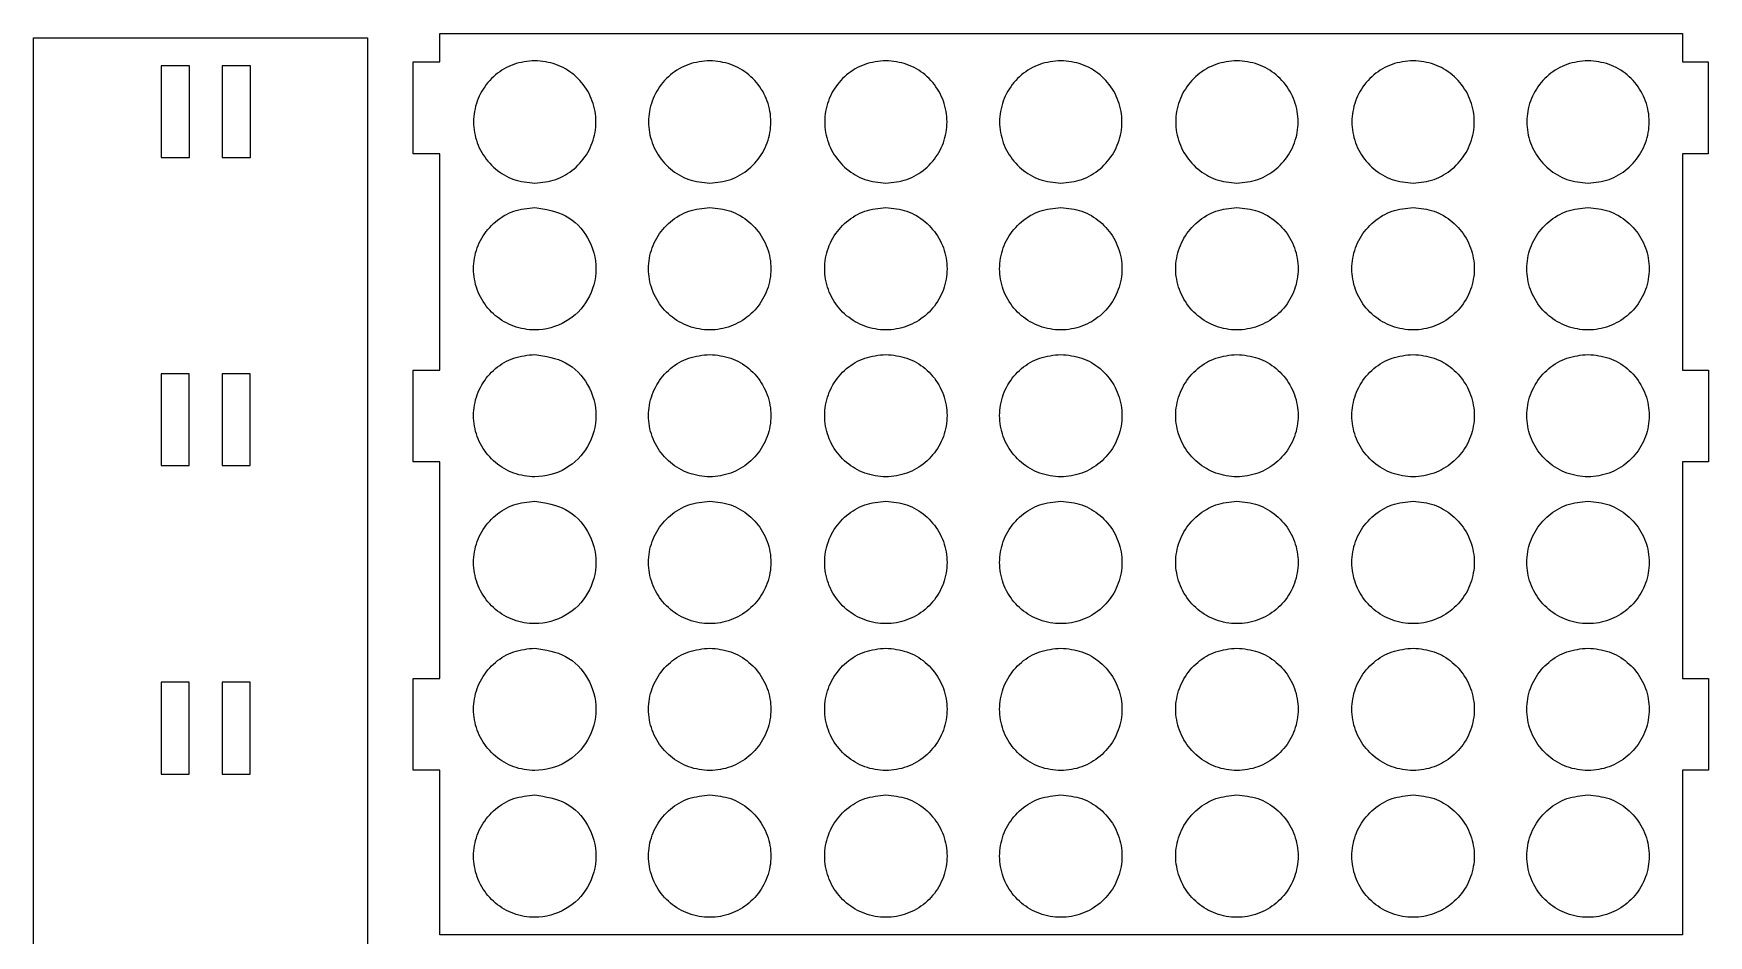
# Model space of a CAD drawing. Extents: x 13 to 746, y 13 to 404.
# Drawn here: x 396.7 to 744.5, y 206.9 to 394.1 of the extents above; entities that cross this region are included whole.
import ezdxf

# ---------------------------------------------------------------- set-up
doc = ezdxf.new("R2010")
doc.units = 0
doc.layers.add('Layer_1', color=7, linetype='CONTINUOUS')

msp = doc.modelspace()

# ---------------------------------------------------------------- linework, layer by layer
at = {"layer": 'Layer_1', "color": 1}
for points in [[(396.655973, 393.212356), (465.976875, 393.212356), (465.976875, 158.791347), (465.976875, 78.588382), (396.655973, 78.588382)], [(423.189874, 368.342755), (429.031874, 368.342755), (429.031874, 387.392757), (423.189874, 387.392757)], [(435.862407, 368.342755), (441.704407, 368.342755), (441.704407, 387.392757), (435.862407, 387.392757)], [(475.511074, 388.193057)], [(500.738074, 388.438457)], [(537.060072, 388.438457)], [(573.636071, 388.438457)], [(609.958074, 388.438457)], [(646.534074, 388.438457)], [(683.110074, 388.438457)], [(719.432074, 388.438457)], [(739.064673, 388.193057)], [(739.064673, 369.143056)], [(500.738074, 357.958457)], [(537.060072, 357.958457)], [(573.636071, 357.958457)], [(609.958074, 357.958457)], [(646.534074, 357.958457)], [(683.110074, 357.958457)], [(719.432074, 357.958457)], [(500.738074, 327.478457)], [(537.060072, 327.478457)], [(573.636071, 327.478457)], [(609.958074, 327.478457)], [(646.534074, 327.478457)], [(683.110074, 327.478457)], [(719.432074, 327.478457)], [(481.000673, 324.234658)], [(423.143873, 304.384357), (428.985873, 304.384357), (428.985873, 323.434357), (423.143873, 323.434357)], [(435.816407, 304.384357), (441.658407, 304.384357), (441.658407, 323.434357), (435.816407, 323.434357)], [(481.000673, 305.184658)], [(744.451074, 305.184658)], [(500.738074, 296.998457)], [(537.060072, 296.998457)], [(573.636071, 296.998457)], [(609.958074, 296.998457)], [(646.534074, 296.998457)], [(683.110074, 296.998457)], [(719.432074, 296.998457)], [(500.738074, 266.518457)], [(537.060072, 266.518457)], [(573.636071, 266.518457)], [(609.958074, 266.518457)], [(646.534074, 266.518457)], [(683.110074, 266.518457)], [(719.432074, 266.518457)], [(423.143873, 240.376357), (428.985873, 240.376357), (428.985873, 259.426357), (423.143873, 259.426357)], [(435.816407, 240.376357), (441.658407, 240.376357), (441.658407, 259.426357), (435.816407, 259.426357)], [(744.451074, 260.226658)], [(475.465074, 241.176658)], [(500.738074, 236.038457)], [(537.060072, 236.038457)], [(573.636071, 236.038457)], [(609.958074, 236.038457)], [(646.534074, 236.038457)], [(683.110074, 236.038457)], [(719.432074, 236.038457)], [(739.064673, 207.025757)]]:
    msp.add_lwpolyline(points, close=True, dxfattribs=at)
for points in [[(481.000673, 394.083257), (739.064673, 394.083257)], [(481.000673, 388.193057), (481.000673, 394.083257), (481.000673, 394.083257)], [(744.398673, 388.193057), (744.398673, 369.143056)], [(481.000673, 369.143056), (475.511074, 369.143056)], [(475.465074, 305.184658), (475.465074, 324.234658)], [(739.064673, 324.234658), (744.451074, 324.234658)], [(739.064673, 305.184658), (739.064673, 260.226658)], [(475.465074, 260.226658), (481.000673, 260.226658)], [(481.000673, 207.025757), (481.000673, 241.176658)], [(744.451074, 241.176658), (739.064673, 241.176658)]]:
    msp.add_lwpolyline(points, dxfattribs=at)
for points, knots in [([(739.064673, 394.083257), (739.064673, 394.010539), (739.064673, 393.42879), (739.064673, 391.46539), (739.064673, 389.574709), (739.064673, 388.193057)], [0, 0, 0, 0, 0.218156, 1.745245, 5.8902, 5.8902, 5.8902, 5.8902]), ([(475.511074, 369.143056), (475.511074, 369.378241), (475.511074, 371.259723), (475.511074, 377.609723), (475.511074, 383.724538), (475.511074, 388.193057)], [0, 0, 0, 0, 0.705556, 5.644445, 19.050001, 19.050001, 19.050001, 19.050001]), ([(475.511074, 388.193057), (476.798758, 388.193057), (478.560851, 388.193057), (480.390718, 388.193057), (480.9329, 388.193057), (481.000673, 388.193057)], [0, 0, 0, 0, 3.863051, 5.28628, 5.489599, 5.489599, 5.489599, 5.489599]), ([(500.738074, 388.438457), (499.253098, 388.286906), (496.304403, 387.985973), (492.407474, 385.648441), (489.510161, 382.225717), (487.973502, 377.986523), (487.973502, 373.490391), (489.510161, 369.251197), (492.407474, 365.828474), (496.304403, 363.490941), (499.253098, 363.190008), (500.738074, 363.038457)], [0, 0, 0, 0, 4.432251, 8.801059, 13.23331, 17.665561, 22.034368, 26.466619, 30.89887, 35.267678, 39.699929, 39.699929, 39.699929, 39.699929]), ([(500.738074, 363.038457), (502.223049, 363.190008), (505.171744, 363.490941), (509.068674, 365.828474), (511.965987, 369.251197), (513.502646, 373.490391), (513.502646, 377.986523), (511.965987, 382.225717), (509.068674, 385.648441), (505.171744, 387.985973), (502.223049, 388.286906), (500.738074, 388.438457)], [0, 0, 0, 0, 4.432251, 8.801059, 13.23331, 17.665561, 22.034368, 26.466619, 30.89887, 35.267678, 39.699929, 39.699929, 39.699929, 39.699929]), ([(537.060072, 388.438457), (535.575097, 388.286906), (532.626402, 387.985973), (528.729472, 385.648441), (525.832159, 382.225717), (524.2955, 377.986523), (524.2955, 373.490391), (525.832159, 369.251197), (528.729472, 365.828474), (532.626402, 363.490941), (535.575097, 363.190008), (537.060072, 363.038457)], [0, 0, 0, 0, 4.432251, 8.801059, 13.23331, 17.665561, 22.034368, 26.466619, 30.89887, 35.267678, 39.699929, 39.699929, 39.699929, 39.699929]), ([(537.060072, 363.038457), (538.545047, 363.190008), (541.493742, 363.490941), (545.390672, 365.828474), (548.287985, 369.251197), (549.824644, 373.490391), (549.824644, 377.986523), (548.287985, 382.225717), (545.390672, 385.648441), (541.493742, 387.985973), (538.545047, 388.286906), (537.060072, 388.438457)], [0, 0, 0, 0, 4.432251, 8.801059, 13.23331, 17.665561, 22.034368, 26.466619, 30.89887, 35.267678, 39.699929, 39.699929, 39.699929, 39.699929]), ([(573.636071, 388.438457), (572.151096, 388.286906), (569.202401, 387.985973), (565.305471, 385.648441), (562.408158, 382.225717), (560.8715, 377.986523), (560.8715, 373.490391), (562.408158, 369.251197), (565.305471, 365.828474), (569.202401, 363.490941), (572.151096, 363.190008), (573.636071, 363.038457)], [0, 0, 0, 0, 4.432251, 8.801059, 13.23331, 17.665561, 22.034368, 26.466619, 30.89887, 35.267678, 39.699929, 39.699929, 39.699929, 39.699929]), ([(573.636071, 363.038457), (575.121047, 363.190008), (578.069742, 363.490941), (581.966671, 365.828474), (584.863984, 369.251197), (586.400643, 373.490391), (586.400643, 377.986523), (584.863984, 382.225717), (581.966671, 385.648441), (578.069742, 387.985973), (575.121047, 388.286906), (573.636071, 388.438457)], [0, 0, 0, 0, 4.432251, 8.801059, 13.23331, 17.665561, 22.034368, 26.466619, 30.89887, 35.267678, 39.699929, 39.699929, 39.699929, 39.699929]), ([(609.958074, 388.438457), (608.473098, 388.286906), (605.524403, 387.985973), (601.627474, 385.648441), (598.730161, 382.225717), (597.193502, 377.986523), (597.193502, 373.490391), (598.730161, 369.251197), (601.627474, 365.828474), (605.524403, 363.490941), (608.473098, 363.190008), (609.958074, 363.038457)], [0, 0, 0, 0, 4.432251, 8.801059, 13.23331, 17.665561, 22.034368, 26.466619, 30.89887, 35.267678, 39.699929, 39.699929, 39.699929, 39.699929]), ([(609.958074, 363.038457), (611.443049, 363.190008), (614.391744, 363.490941), (618.288674, 365.828474), (621.185987, 369.251197), (622.722646, 373.490391), (622.722646, 377.986523), (621.185987, 382.225717), (618.288674, 385.648441), (614.391744, 387.985973), (611.443049, 388.286906), (609.958074, 388.438457)], [0, 0, 0, 0, 4.432251, 8.801059, 13.23331, 17.665561, 22.034368, 26.466619, 30.89887, 35.267678, 39.699929, 39.699929, 39.699929, 39.699929]), ([(646.534074, 388.438457), (645.049098, 388.286906), (642.100403, 387.985973), (638.203474, 385.648441), (635.306161, 382.225717), (633.769502, 377.986523), (633.769502, 373.490391), (635.306161, 369.251197), (638.203474, 365.828474), (642.100403, 363.490941), (645.049098, 363.190008), (646.534074, 363.038457)], [0, 0, 0, 0, 4.432251, 8.801059, 13.23331, 17.665561, 22.034368, 26.466619, 30.89887, 35.267678, 39.699929, 39.699929, 39.699929, 39.699929]), ([(646.534074, 363.038457), (648.019049, 363.190008), (650.967744, 363.490941), (654.864674, 365.828474), (657.761987, 369.251197), (659.298646, 373.490391), (659.298646, 377.986523), (657.761987, 382.225717), (654.864674, 385.648441), (650.967744, 387.985973), (648.019049, 388.286906), (646.534074, 388.438457)], [0, 0, 0, 0, 4.432251, 8.801059, 13.23331, 17.665561, 22.034368, 26.466619, 30.89887, 35.267678, 39.699929, 39.699929, 39.699929, 39.699929]), ([(683.110074, 388.438457), (681.625098, 388.286906), (678.676403, 387.985973), (674.779474, 385.648441), (671.882161, 382.225717), (670.345502, 377.986523), (670.345502, 373.490391), (671.882161, 369.251197), (674.779474, 365.828474), (678.676403, 363.490941), (681.625098, 363.190008), (683.110074, 363.038457)], [0, 0, 0, 0, 4.432251, 8.801059, 13.23331, 17.665561, 22.034368, 26.466619, 30.89887, 35.267678, 39.699929, 39.699929, 39.699929, 39.699929]), ([(683.110074, 363.038457), (684.595049, 363.190008), (687.543744, 363.490941), (691.440674, 365.828474), (694.337987, 369.251197), (695.874646, 373.490391), (695.874646, 377.986523), (694.337987, 382.225717), (691.440674, 385.648441), (687.543744, 387.985973), (684.595049, 388.286906), (683.110074, 388.438457)], [0, 0, 0, 0, 4.432251, 8.801059, 13.23331, 17.665561, 22.034368, 26.466619, 30.89887, 35.267678, 39.699929, 39.699929, 39.699929, 39.699929]), ([(719.432074, 388.438457), (717.947098, 388.286906), (714.998403, 387.985973), (711.101474, 385.648441), (708.204161, 382.225717), (706.667502, 377.986523), (706.667502, 373.490391), (708.204161, 369.251197), (711.101474, 365.828474), (714.998403, 363.490941), (717.947098, 363.190008), (719.432074, 363.038457)], [0, 0, 0, 0, 4.432251, 8.801059, 13.23331, 17.665561, 22.034368, 26.466619, 30.89887, 35.267678, 39.699929, 39.699929, 39.699929, 39.699929]), ([(719.432074, 363.038457), (720.917049, 363.190008), (723.865744, 363.490941), (727.762674, 365.828474), (730.659987, 369.251197), (732.196646, 373.490391), (732.196646, 377.986523), (730.659987, 382.225717), (727.762674, 385.648441), (723.865744, 387.985973), (720.917049, 388.286906), (719.432074, 388.438457)], [0, 0, 0, 0, 4.432251, 8.801059, 13.23331, 17.665561, 22.034368, 26.466619, 30.89887, 35.267678, 39.699929, 39.699929, 39.699929, 39.699929]), ([(739.064673, 388.193057), (740.315858, 388.193057), (742.028006, 388.193057), (743.806006, 388.193057), (744.332821, 388.193057), (744.398673, 388.193057)], [0, 0, 0, 0, 3.753556, 5.136444, 5.334, 5.334, 5.334, 5.334]), ([(481.000673, 324.234658), (481.000673, 334.768726), (481.000673, 349.183768), (481.000673, 364.153234), (481.000673, 368.588631), (481.000673, 369.143056)], [0, 0, 0, 0, 31.602206, 43.245125, 44.908399, 44.908399, 44.908399, 44.908399]), ([(744.398673, 369.143056), (744.332821, 369.143056), (743.806006, 369.143056), (742.028006, 369.143056), (740.315858, 369.143056), (739.064673, 369.143056)], [0, 0, 0, 0, 0.197556, 1.580444, 5.334, 5.334, 5.334, 5.334]), ([(739.064673, 369.143056), (739.064673, 358.608987), (739.064673, 344.193946), (739.064673, 329.22448), (739.064673, 324.789082), (739.064673, 324.234658)], [0, 0, 0, 0, 31.602206, 43.245125, 44.908399, 44.908399, 44.908399, 44.908399]), ([(500.738074, 357.958457), (499.253258, 357.806718), (496.304876, 357.505412), (492.408545, 355.167765), (489.511721, 351.745053), (487.975356, 347.506677), (487.975314, 343.009249), (489.511849, 338.776904), (492.408079, 335.330113), (496.306595, 333.081933), (501.470086, 332.15923), (507.391863, 333.751347), (512.243406, 338.60587), (514.044155, 345.269993), (512.24437, 351.865586), (507.388092, 356.921631), (502.976881, 357.609397), (500.738074, 357.958457)], [0, 0, 0, 0, 4.431844, 8.800262, 13.232106, 17.66395, 22.032368, 26.464212, 30.896057, 35.264474, 39.696318, 46.336629, 52.779991, 59.420302, 66.060613, 72.503974, 79.144285, 79.144285, 79.144285, 79.144285]), ([(537.060072, 357.958457), (535.575256, 357.806718), (532.626874, 357.505412), (528.730542, 355.167765), (525.833722, 351.745054), (524.297345, 347.506672), (524.297345, 343.00927), (525.833722, 338.776824), (528.730542, 335.330411), (532.626874, 333.08083), (537.060072, 332.295388), (541.49327, 333.08083), (545.389602, 335.330411), (548.286422, 338.776824), (549.822799, 343.00927), (549.822799, 347.506672), (548.286422, 351.745054), (545.389602, 355.167765), (541.49327, 357.505412), (538.544888, 357.806718), (537.060072, 357.958457)], [0, 0, 0, 0, 4.431844, 8.800262, 13.232106, 17.66395, 22.032368, 26.464212, 30.896057, 35.264474, 39.696318, 44.128163, 48.49658, 52.928425, 57.360269, 61.728686, 66.160531, 70.592375, 74.960793, 79.392637, 79.392637, 79.392637, 79.392637]), ([(573.636071, 357.958457), (572.151255, 357.806718), (569.202874, 357.505412), (565.306542, 355.167765), (562.409721, 351.745054), (560.873344, 347.506672), (560.873344, 343.00927), (562.409721, 338.776824), (565.306542, 335.330411), (569.202874, 333.08083), (573.636071, 332.295388), (578.069269, 333.08083), (581.965601, 335.330411), (584.862421, 338.776824), (586.398798, 343.00927), (586.398798, 347.506672), (584.862421, 351.745054), (581.965601, 355.167765), (578.069269, 357.505412), (575.120887, 357.806718), (573.636071, 357.958457)], [0, 0, 0, 0, 4.431844, 8.800262, 13.232106, 17.66395, 22.032368, 26.464212, 30.896057, 35.264474, 39.696318, 44.128163, 48.49658, 52.928425, 57.360269, 61.728686, 66.160531, 70.592375, 74.960793, 79.392637, 79.392637, 79.392637, 79.392637]), ([(609.958074, 357.958457), (608.473258, 357.806718), (605.524876, 357.505412), (601.628544, 355.167765), (598.731724, 351.745054), (597.195347, 347.506672), (597.195347, 343.00927), (598.731724, 338.776824), (601.628544, 335.330411), (605.524876, 333.08083), (609.958074, 332.295388), (614.391271, 333.08083), (618.287603, 335.330411), (621.184424, 338.776824), (622.720801, 343.00927), (622.720801, 347.506672), (621.184424, 351.745054), (618.287603, 355.167765), (614.391271, 357.505412), (611.44289, 357.806718), (609.958074, 357.958457)], [0, 0, 0, 0, 4.431844, 8.800262, 13.232106, 17.66395, 22.032368, 26.464212, 30.896057, 35.264474, 39.696318, 44.128163, 48.49658, 52.928425, 57.360269, 61.728686, 66.160531, 70.592375, 74.960793, 79.392637, 79.392637, 79.392637, 79.392637]), ([(646.534074, 357.958457), (645.049258, 357.806718), (642.100876, 357.505412), (638.204544, 355.167765), (635.307724, 351.745054), (633.771347, 347.506672), (633.771347, 343.00927), (635.307724, 338.776824), (638.204544, 335.330411), (642.100876, 333.08083), (646.534074, 332.295388), (650.967271, 333.08083), (654.863603, 335.330411), (657.760424, 338.776824), (659.296801, 343.00927), (659.296801, 347.506672), (657.760424, 351.745054), (654.863603, 355.167765), (650.967271, 357.505412), (648.01889, 357.806718), (646.534074, 357.958457)], [0, 0, 0, 0, 4.431844, 8.800262, 13.232106, 17.66395, 22.032368, 26.464212, 30.896057, 35.264474, 39.696318, 44.128163, 48.49658, 52.928425, 57.360269, 61.728686, 66.160531, 70.592375, 74.960793, 79.392637, 79.392637, 79.392637, 79.392637]), ([(683.110074, 357.958457), (681.625258, 357.806718), (678.676876, 357.505412), (674.780544, 355.167765), (671.883724, 351.745054), (670.347347, 347.506672), (670.347347, 343.00927), (671.883724, 338.776824), (674.780544, 335.330411), (678.676876, 333.08083), (683.110074, 332.295388), (687.543271, 333.08083), (691.439603, 335.330411), (694.336424, 338.776824), (695.872801, 343.00927), (695.872801, 347.506672), (694.336424, 351.745054), (691.439603, 355.167765), (687.543271, 357.505412), (684.59489, 357.806718), (683.110074, 357.958457)], [0, 0, 0, 0, 4.431844, 8.800262, 13.232106, 17.66395, 22.032368, 26.464212, 30.896057, 35.264474, 39.696318, 44.128163, 48.49658, 52.928425, 57.360269, 61.728686, 66.160531, 70.592375, 74.960793, 79.392637, 79.392637, 79.392637, 79.392637]), ([(719.432074, 357.958457), (717.947258, 357.806718), (714.998876, 357.505412), (711.102544, 355.167765), (708.205724, 351.745054), (706.669347, 347.506672), (706.669347, 343.00927), (708.205724, 338.776824), (711.102544, 335.330411), (714.998876, 333.08083), (719.432074, 332.295388), (723.865271, 333.08083), (727.761603, 335.330411), (730.658424, 338.776824), (732.194801, 343.00927), (732.194801, 347.506672), (730.658424, 351.745054), (727.761603, 355.167765), (723.865271, 357.505412), (720.91689, 357.806718), (719.432074, 357.958457)], [0, 0, 0, 0, 4.431844, 8.800262, 13.232106, 17.66395, 22.032368, 26.464212, 30.896057, 35.264474, 39.696318, 44.128163, 48.49658, 52.928425, 57.360269, 61.728686, 66.160531, 70.592375, 74.960793, 79.392637, 79.392637, 79.392637, 79.392637]), ([(500.738074, 327.478457), (499.253258, 327.326718), (496.304876, 327.025412), (492.408545, 324.687765), (489.511721, 321.265053), (487.975356, 317.026677), (487.975314, 312.529249), (489.511849, 308.296904), (492.408079, 304.850113), (496.306595, 302.601933), (501.470086, 301.67923), (507.391863, 303.271347), (512.243406, 308.12587), (514.044155, 314.789993), (512.24437, 321.385586), (507.388092, 326.441631), (502.976881, 327.129397), (500.738074, 327.478457)], [0, 0, 0, 0, 4.431844, 8.800262, 13.232106, 17.66395, 22.032368, 26.464212, 30.896057, 35.264474, 39.696318, 46.336629, 52.779991, 59.420302, 66.060613, 72.503974, 79.144285, 79.144285, 79.144285, 79.144285]), ([(537.060072, 327.478457), (535.575256, 327.326718), (532.626874, 327.025412), (528.730542, 324.687765), (525.833722, 321.265054), (524.297345, 317.026672), (524.297345, 312.52927), (525.833722, 308.296824), (528.730542, 304.850411), (532.626874, 302.60083), (537.060072, 301.815388), (541.49327, 302.60083), (545.389602, 304.850411), (548.286422, 308.296824), (549.822799, 312.52927), (549.822799, 317.026672), (548.286422, 321.265054), (545.389602, 324.687765), (541.49327, 327.025412), (538.544888, 327.326718), (537.060072, 327.478457)], [0, 0, 0, 0, 4.431844, 8.800262, 13.232106, 17.66395, 22.032368, 26.464212, 30.896057, 35.264474, 39.696318, 44.128163, 48.49658, 52.928425, 57.360269, 61.728686, 66.160531, 70.592375, 74.960793, 79.392637, 79.392637, 79.392637, 79.392637]), ([(573.636071, 327.478457), (572.151255, 327.326718), (569.202874, 327.025412), (565.306542, 324.687765), (562.409721, 321.265054), (560.873344, 317.026672), (560.873344, 312.52927), (562.409721, 308.296824), (565.306542, 304.850411), (569.202874, 302.60083), (573.636071, 301.815388), (578.069269, 302.60083), (581.965601, 304.850411), (584.862421, 308.296824), (586.398798, 312.52927), (586.398798, 317.026672), (584.862421, 321.265054), (581.965601, 324.687765), (578.069269, 327.025412), (575.120887, 327.326718), (573.636071, 327.478457)], [0, 0, 0, 0, 4.431844, 8.800262, 13.232106, 17.66395, 22.032368, 26.464212, 30.896057, 35.264474, 39.696318, 44.128163, 48.49658, 52.928425, 57.360269, 61.728686, 66.160531, 70.592375, 74.960793, 79.392637, 79.392637, 79.392637, 79.392637]), ([(609.958074, 327.478457), (608.473258, 327.326718), (605.524876, 327.025412), (601.628544, 324.687765), (598.731724, 321.265054), (597.195347, 317.026672), (597.195347, 312.52927), (598.731724, 308.296824), (601.628544, 304.850411), (605.524876, 302.60083), (609.958074, 301.815388), (614.391271, 302.60083), (618.287603, 304.850411), (621.184424, 308.296824), (622.720801, 312.52927), (622.720801, 317.026672), (621.184424, 321.265054), (618.287603, 324.687765), (614.391271, 327.025412), (611.44289, 327.326718), (609.958074, 327.478457)], [0, 0, 0, 0, 4.431844, 8.800262, 13.232106, 17.66395, 22.032368, 26.464212, 30.896057, 35.264474, 39.696318, 44.128163, 48.49658, 52.928425, 57.360269, 61.728686, 66.160531, 70.592375, 74.960793, 79.392637, 79.392637, 79.392637, 79.392637]), ([(646.534074, 327.478457), (645.049258, 327.326718), (642.100876, 327.025412), (638.204544, 324.687765), (635.307724, 321.265054), (633.771347, 317.026672), (633.771347, 312.52927), (635.307724, 308.296824), (638.204544, 304.850411), (642.100876, 302.60083), (646.534074, 301.815388), (650.967271, 302.60083), (654.863603, 304.850411), (657.760424, 308.296824), (659.296801, 312.52927), (659.296801, 317.026672), (657.760424, 321.265054), (654.863603, 324.687765), (650.967271, 327.025412), (648.01889, 327.326718), (646.534074, 327.478457)], [0, 0, 0, 0, 4.431844, 8.800262, 13.232106, 17.66395, 22.032368, 26.464212, 30.896057, 35.264474, 39.696318, 44.128163, 48.49658, 52.928425, 57.360269, 61.728686, 66.160531, 70.592375, 74.960793, 79.392637, 79.392637, 79.392637, 79.392637]), ([(683.110074, 327.478457), (681.625258, 327.326718), (678.676876, 327.025412), (674.780544, 324.687765), (671.883724, 321.265054), (670.347347, 317.026672), (670.347347, 312.52927), (671.883724, 308.296824), (674.780544, 304.850411), (678.676876, 302.60083), (683.110074, 301.815388), (687.543271, 302.60083), (691.439603, 304.850411), (694.336424, 308.296824), (695.872801, 312.52927), (695.872801, 317.026672), (694.336424, 321.265054), (691.439603, 324.687765), (687.543271, 327.025412), (684.59489, 327.326718), (683.110074, 327.478457)], [0, 0, 0, 0, 4.431844, 8.800262, 13.232106, 17.66395, 22.032368, 26.464212, 30.896057, 35.264474, 39.696318, 44.128163, 48.49658, 52.928425, 57.360269, 61.728686, 66.160531, 70.592375, 74.960793, 79.392637, 79.392637, 79.392637, 79.392637]), ([(719.432074, 327.478457), (717.947258, 327.326718), (714.998876, 327.025412), (711.102544, 324.687765), (708.205724, 321.265054), (706.669347, 317.026672), (706.669347, 312.52927), (708.205724, 308.296824), (711.102544, 304.850411), (714.998876, 302.60083), (719.432074, 301.815388), (723.865271, 302.60083), (727.761603, 304.850411), (730.658424, 308.296824), (732.194801, 312.52927), (732.194801, 317.026672), (730.658424, 321.265054), (727.761603, 324.687765), (723.865271, 327.025412), (720.91689, 327.326718), (719.432074, 327.478457)], [0, 0, 0, 0, 4.431844, 8.800262, 13.232106, 17.66395, 22.032368, 26.464212, 30.896057, 35.264474, 39.696318, 44.128163, 48.49658, 52.928425, 57.360269, 61.728686, 66.160531, 70.592375, 74.960793, 79.392637, 79.392637, 79.392637, 79.392637]), ([(475.465074, 324.234658), (475.533415, 324.234658), (476.08014, 324.234658), (477.92534, 324.234658), (479.702199, 324.234658), (481.000673, 324.234658)], [0, 0, 0, 0, 0.205022, 1.640178, 5.535599, 5.535599, 5.535599, 5.535599]), ([(744.451074, 324.234658), (744.451074, 323.999472), (744.451074, 322.117991), (744.451074, 315.767991), (744.451074, 309.653176), (744.451074, 305.184658)], [0, 0, 0, 0, 0.705556, 5.644444, 19.05, 19.05, 19.05, 19.05]), ([(481.000673, 305.184658), (479.702199, 305.184658), (477.92534, 305.184658), (476.08014, 305.184658), (475.533415, 305.184658), (475.465074, 305.184658)], [0, 0, 0, 0, 3.895422, 5.330577, 5.535599, 5.535599, 5.535599, 5.535599]), ([(481.000673, 260.226658), (481.000673, 260.781695), (481.000673, 265.221991), (481.000673, 280.207991), (481.000673, 294.638954), (481.000673, 305.184658)], [0, 0, 0, 0, 1.665111, 13.320889, 44.958, 44.958, 44.958, 44.958]), ([(744.451074, 305.184658), (743.187597, 305.184658), (741.458629, 305.184658), (739.663162, 305.184658), (739.131172, 305.184658), (739.064673, 305.184658)], [0, 0, 0, 0, 3.79043, 5.186904, 5.386401, 5.386401, 5.386401, 5.386401]), ([(500.738074, 296.998457), (499.253258, 296.846718), (496.304876, 296.545412), (492.408545, 294.207765), (489.511721, 290.785053), (487.975356, 286.546677), (487.975314, 282.049249), (489.511849, 277.816904), (492.408079, 274.370113), (496.306595, 272.121933), (501.470086, 271.19923), (507.391863, 272.791347), (512.243406, 277.64587), (514.044155, 284.309993), (512.24437, 290.905586), (507.388092, 295.961631), (502.976881, 296.649397), (500.738074, 296.998457)], [0, 0, 0, 0, 4.431844, 8.800262, 13.232106, 17.66395, 22.032368, 26.464212, 30.896057, 35.264474, 39.696318, 46.336629, 52.779991, 59.420302, 66.060613, 72.503974, 79.144285, 79.144285, 79.144285, 79.144285]), ([(537.060072, 296.998457), (535.575256, 296.846718), (532.626874, 296.545412), (528.730542, 294.207765), (525.833722, 290.785054), (524.297345, 286.546672), (524.297345, 282.04927), (525.833722, 277.816824), (528.730542, 274.370411), (532.626874, 272.12083), (537.060072, 271.335388), (541.49327, 272.12083), (545.389602, 274.370411), (548.286422, 277.816824), (549.822799, 282.04927), (549.822799, 286.546672), (548.286422, 290.785054), (545.389602, 294.207765), (541.49327, 296.545412), (538.544888, 296.846718), (537.060072, 296.998457)], [0, 0, 0, 0, 4.431844, 8.800262, 13.232106, 17.66395, 22.032368, 26.464212, 30.896057, 35.264474, 39.696318, 44.128163, 48.49658, 52.928425, 57.360269, 61.728686, 66.160531, 70.592375, 74.960793, 79.392637, 79.392637, 79.392637, 79.392637]), ([(573.636071, 296.998457), (572.151255, 296.846718), (569.202874, 296.545412), (565.306542, 294.207765), (562.409721, 290.785054), (560.873344, 286.546672), (560.873344, 282.04927), (562.409721, 277.816824), (565.306542, 274.370411), (569.202874, 272.12083), (573.636071, 271.335388), (578.069269, 272.12083), (581.965601, 274.370411), (584.862421, 277.816824), (586.398798, 282.04927), (586.398798, 286.546672), (584.862421, 290.785054), (581.965601, 294.207765), (578.069269, 296.545412), (575.120887, 296.846718), (573.636071, 296.998457)], [0, 0, 0, 0, 4.431844, 8.800262, 13.232106, 17.66395, 22.032368, 26.464212, 30.896057, 35.264474, 39.696318, 44.128163, 48.49658, 52.928425, 57.360269, 61.728686, 66.160531, 70.592375, 74.960793, 79.392637, 79.392637, 79.392637, 79.392637]), ([(609.958074, 296.998457), (608.473258, 296.846718), (605.524876, 296.545412), (601.628544, 294.207765), (598.731724, 290.785054), (597.195347, 286.546672), (597.195347, 282.04927), (598.731724, 277.816824), (601.628544, 274.370411), (605.524876, 272.12083), (609.958074, 271.335388), (614.391271, 272.12083), (618.287603, 274.370411), (621.184424, 277.816824), (622.720801, 282.04927), (622.720801, 286.546672), (621.184424, 290.785054), (618.287603, 294.207765), (614.391271, 296.545412), (611.44289, 296.846718), (609.958074, 296.998457)], [0, 0, 0, 0, 4.431844, 8.800262, 13.232106, 17.66395, 22.032368, 26.464212, 30.896057, 35.264474, 39.696318, 44.128163, 48.49658, 52.928425, 57.360269, 61.728686, 66.160531, 70.592375, 74.960793, 79.392637, 79.392637, 79.392637, 79.392637]), ([(646.534074, 296.998457), (645.049258, 296.846718), (642.100876, 296.545412), (638.204544, 294.207765), (635.307724, 290.785054), (633.771347, 286.546672), (633.771347, 282.04927), (635.307724, 277.816824), (638.204544, 274.370411), (642.100876, 272.12083), (646.534074, 271.335388), (650.967271, 272.12083), (654.863603, 274.370411), (657.760424, 277.816824), (659.296801, 282.04927), (659.296801, 286.546672), (657.760424, 290.785054), (654.863603, 294.207765), (650.967271, 296.545412), (648.01889, 296.846718), (646.534074, 296.998457)], [0, 0, 0, 0, 4.431844, 8.800262, 13.232106, 17.66395, 22.032368, 26.464212, 30.896057, 35.264474, 39.696318, 44.128163, 48.49658, 52.928425, 57.360269, 61.728686, 66.160531, 70.592375, 74.960793, 79.392637, 79.392637, 79.392637, 79.392637]), ([(683.110074, 296.998457), (681.625258, 296.846718), (678.676876, 296.545412), (674.780544, 294.207765), (671.883724, 290.785054), (670.347347, 286.546672), (670.347347, 282.04927), (671.883724, 277.816824), (674.780544, 274.370411), (678.676876, 272.12083), (683.110074, 271.335388), (687.543271, 272.12083), (691.439603, 274.370411), (694.336424, 277.816824), (695.872801, 282.04927), (695.872801, 286.546672), (694.336424, 290.785054), (691.439603, 294.207765), (687.543271, 296.545412), (684.59489, 296.846718), (683.110074, 296.998457)], [0, 0, 0, 0, 4.431844, 8.800262, 13.232106, 17.66395, 22.032368, 26.464212, 30.896057, 35.264474, 39.696318, 44.128163, 48.49658, 52.928425, 57.360269, 61.728686, 66.160531, 70.592375, 74.960793, 79.392637, 79.392637, 79.392637, 79.392637]), ([(719.432074, 296.998457), (717.947258, 296.846718), (714.998876, 296.545412), (711.102544, 294.207765), (708.205724, 290.785054), (706.669347, 286.546672), (706.669347, 282.04927), (708.205724, 277.816824), (711.102544, 274.370411), (714.998876, 272.12083), (719.432074, 271.335388), (723.865271, 272.12083), (727.761603, 274.370411), (730.658424, 277.816824), (732.194801, 282.04927), (732.194801, 286.546672), (730.658424, 290.785054), (727.761603, 294.207765), (723.865271, 296.545412), (720.91689, 296.846718), (719.432074, 296.998457)], [0, 0, 0, 0, 4.431844, 8.800262, 13.232106, 17.66395, 22.032368, 26.464212, 30.896057, 35.264474, 39.696318, 44.128163, 48.49658, 52.928425, 57.360269, 61.728686, 66.160531, 70.592375, 74.960793, 79.392637, 79.392637, 79.392637, 79.392637]), ([(500.738074, 266.518457), (499.253258, 266.366718), (496.304876, 266.065412), (492.408545, 263.727765), (489.511721, 260.305053), (487.975355, 256.066677), (487.975313, 251.569249), (489.511849, 247.336904), (492.408079, 243.890113), (496.306595, 241.641932), (501.470086, 240.71923), (507.391863, 242.311347), (512.243406, 247.16587), (514.044155, 253.829993), (512.24437, 260.425586), (507.388092, 265.481631), (502.976881, 266.169397), (500.738074, 266.518457)], [0, 0, 0, 0, 4.431844, 8.800262, 13.232107, 17.663951, 22.032369, 26.464213, 30.896057, 35.264475, 39.69632, 46.33663, 52.779992, 59.420303, 66.060614, 72.503975, 79.144286, 79.144286, 79.144286, 79.144286]), ([(537.060072, 266.518457), (535.575256, 266.366718), (532.626874, 266.065412), (528.730542, 263.727765), (525.833721, 260.305054), (524.297344, 256.066672), (524.297344, 251.56927), (525.833721, 247.336823), (528.730542, 243.890411), (532.626874, 241.64083), (537.060072, 240.855389), (541.49327, 241.64083), (545.389602, 243.890411), (548.286422, 247.336824), (549.822799, 251.56927), (549.822799, 256.066672), (548.286422, 260.305054), (545.389602, 263.727765), (541.49327, 266.065412), (538.544888, 266.366718), (537.060072, 266.518457)], [0, 0, 0, 0, 4.431844, 8.800262, 13.232107, 17.663951, 22.032369, 26.464213, 30.896057, 35.264475, 39.69632, 44.128164, 48.496581, 52.928426, 57.36027, 61.728688, 66.160532, 70.592376, 74.960794, 79.392638, 79.392638, 79.392638, 79.392638]), ([(573.636071, 266.518457), (572.151255, 266.366718), (569.202873, 266.065412), (565.306541, 263.727765), (562.409721, 260.305054), (560.873344, 256.066672), (560.873344, 251.56927), (562.409721, 247.336823), (565.306541, 243.890411), (569.202873, 241.64083), (573.636071, 240.855389), (578.069269, 241.64083), (581.965601, 243.890411), (584.862421, 247.336824), (586.398798, 251.56927), (586.398798, 256.066672), (584.862421, 260.305054), (581.965601, 263.727765), (578.069269, 266.065412), (575.120887, 266.366718), (573.636071, 266.518457)], [0, 0, 0, 0, 4.431844, 8.800262, 13.232107, 17.663951, 22.032369, 26.464213, 30.896057, 35.264475, 39.69632, 44.128164, 48.496581, 52.928426, 57.36027, 61.728688, 66.160532, 70.592376, 74.960794, 79.392638, 79.392638, 79.392638, 79.392638]), ([(609.958074, 266.518457), (608.473258, 266.366718), (605.524876, 266.065412), (601.628544, 263.727765), (598.731723, 260.305054), (597.195346, 256.066672), (597.195346, 251.56927), (598.731723, 247.336823), (601.628544, 243.890411), (605.524876, 241.64083), (609.958074, 240.855389), (614.391271, 241.64083), (618.287603, 243.890411), (621.184424, 247.336824), (622.720801, 251.56927), (622.720801, 256.066672), (621.184424, 260.305054), (618.287603, 263.727765), (614.391271, 266.065412), (611.44289, 266.366718), (609.958074, 266.518457)], [0, 0, 0, 0, 4.431844, 8.800262, 13.232107, 17.663951, 22.032369, 26.464213, 30.896057, 35.264475, 39.69632, 44.128164, 48.496581, 52.928426, 57.36027, 61.728688, 66.160532, 70.592376, 74.960794, 79.392638, 79.392638, 79.392638, 79.392638]), ([(646.534074, 266.518457), (645.049258, 266.366718), (642.100876, 266.065412), (638.204544, 263.727765), (635.307723, 260.305054), (633.771346, 256.066672), (633.771346, 251.56927), (635.307723, 247.336823), (638.204544, 243.890411), (642.100876, 241.64083), (646.534074, 240.855389), (650.967271, 241.64083), (654.863603, 243.890411), (657.760424, 247.336824), (659.296801, 251.56927), (659.296801, 256.066672), (657.760424, 260.305054), (654.863603, 263.727765), (650.967271, 266.065412), (648.01889, 266.366718), (646.534074, 266.518457)], [0, 0, 0, 0, 4.431844, 8.800262, 13.232107, 17.663951, 22.032369, 26.464213, 30.896057, 35.264475, 39.69632, 44.128164, 48.496581, 52.928426, 57.36027, 61.728688, 66.160532, 70.592376, 74.960794, 79.392638, 79.392638, 79.392638, 79.392638]), ([(683.110074, 266.518457), (681.625258, 266.366718), (678.676876, 266.065412), (674.780544, 263.727765), (671.883723, 260.305054), (670.347346, 256.066672), (670.347346, 251.56927), (671.883723, 247.336823), (674.780544, 243.890411), (678.676876, 241.64083), (683.110074, 240.855389), (687.543271, 241.64083), (691.439603, 243.890411), (694.336424, 247.336824), (695.872801, 251.56927), (695.872801, 256.066672), (694.336424, 260.305054), (691.439603, 263.727765), (687.543271, 266.065412), (684.59489, 266.366718), (683.110074, 266.518457)], [0, 0, 0, 0, 4.431844, 8.800262, 13.232107, 17.663951, 22.032369, 26.464213, 30.896057, 35.264475, 39.69632, 44.128164, 48.496581, 52.928426, 57.36027, 61.728688, 66.160532, 70.592376, 74.960794, 79.392638, 79.392638, 79.392638, 79.392638]), ([(719.432074, 266.518457), (717.947258, 266.366718), (714.998876, 266.065412), (711.102544, 263.727765), (708.205723, 260.305054), (706.669346, 256.066672), (706.669346, 251.56927), (708.205723, 247.336823), (711.102544, 243.890411), (714.998876, 241.64083), (719.432074, 240.855389), (723.865271, 241.64083), (727.761603, 243.890411), (730.658424, 247.336824), (732.194801, 251.56927), (732.194801, 256.066672), (730.658424, 260.305054), (727.761603, 263.727765), (723.865271, 266.065412), (720.91689, 266.366718), (719.432074, 266.518457)], [0, 0, 0, 0, 4.431844, 8.800262, 13.232107, 17.663951, 22.032369, 26.464213, 30.896057, 35.264475, 39.69632, 44.128164, 48.496581, 52.928426, 57.36027, 61.728688, 66.160532, 70.592376, 74.960794, 79.392638, 79.392638, 79.392638, 79.392638]), ([(475.465074, 241.176658), (475.465074, 245.645176), (475.465074, 251.759991), (475.465074, 258.109991), (475.465074, 259.991472), (475.465074, 260.226658)], [0, 0, 0, 0, 13.405556, 18.344444, 19.05, 19.05, 19.05, 19.05]), ([(739.064673, 260.226658), (739.131172, 260.226658), (739.663162, 260.226658), (741.458629, 260.226658), (743.187597, 260.226658), (744.451074, 260.226658)], [0, 0, 0, 0, 0.199496, 1.595971, 5.386401, 5.386401, 5.386401, 5.386401]), ([(744.451074, 260.226658), (744.451074, 255.758139), (744.451074, 249.643324), (744.451074, 243.293324), (744.451074, 241.411843), (744.451074, 241.176658)], [0, 0, 0, 0, 13.405556, 18.344444, 19.05, 19.05, 19.05, 19.05]), ([(481.000673, 241.176658), (480.932332, 241.176658), (480.385607, 241.176658), (478.540407, 241.176658), (476.763548, 241.176658), (475.465074, 241.176658)], [0, 0, 0, 0, 0.205022, 1.640178, 5.535599, 5.535599, 5.535599, 5.535599]), ([(739.064673, 241.176658), (739.064673, 240.755042), (739.064673, 237.382113), (739.064673, 225.99848), (739.064673, 215.036462), (739.064673, 207.025757)], [0, 0, 0, 0, 1.264848, 10.118785, 34.150901, 34.150901, 34.150901, 34.150901]), ([(500.738074, 236.038457), (499.253258, 235.886718), (496.304876, 235.585412), (492.408545, 233.247765), (489.511721, 229.825053), (487.975356, 225.586677), (487.975314, 221.089249), (489.511849, 216.856904), (492.408079, 213.410113), (496.306595, 211.161933), (501.470086, 210.23923), (507.391863, 211.831347), (512.243406, 216.68587), (514.044155, 223.349993), (512.24437, 229.945586), (507.388092, 235.001631), (502.976881, 235.689397), (500.738074, 236.038457)], [0, 0, 0, 0, 4.431844, 8.800262, 13.232106, 17.66395, 22.032368, 26.464212, 30.896057, 35.264474, 39.696318, 46.336629, 52.779991, 59.420302, 66.060613, 72.503974, 79.144285, 79.144285, 79.144285, 79.144285]), ([(537.060072, 236.038457), (535.575256, 235.886718), (532.626874, 235.585412), (528.730542, 233.247765), (525.833722, 229.825054), (524.297345, 225.586672), (524.297345, 221.08927), (525.833722, 216.856824), (528.730542, 213.410411), (532.626874, 211.16083), (537.060072, 210.375388), (541.49327, 211.16083), (545.389602, 213.410411), (548.286422, 216.856824), (549.822799, 221.08927), (549.822799, 225.586672), (548.286422, 229.825054), (545.389602, 233.247765), (541.49327, 235.585412), (538.544888, 235.886718), (537.060072, 236.038457)], [0, 0, 0, 0, 4.431844, 8.800262, 13.232106, 17.66395, 22.032368, 26.464212, 30.896057, 35.264474, 39.696318, 44.128163, 48.49658, 52.928425, 57.360269, 61.728686, 66.160531, 70.592375, 74.960793, 79.392637, 79.392637, 79.392637, 79.392637]), ([(573.636071, 236.038457), (572.151255, 235.886718), (569.202874, 235.585412), (565.306542, 233.247765), (562.409721, 229.825054), (560.873344, 225.586672), (560.873344, 221.08927), (562.409721, 216.856824), (565.306542, 213.410411), (569.202874, 211.16083), (573.636071, 210.375388), (578.069269, 211.16083), (581.965601, 213.410411), (584.862421, 216.856824), (586.398798, 221.08927), (586.398798, 225.586672), (584.862421, 229.825054), (581.965601, 233.247765), (578.069269, 235.585412), (575.120887, 235.886718), (573.636071, 236.038457)], [0, 0, 0, 0, 4.431844, 8.800262, 13.232106, 17.66395, 22.032368, 26.464212, 30.896057, 35.264474, 39.696318, 44.128163, 48.49658, 52.928425, 57.360269, 61.728686, 66.160531, 70.592375, 74.960793, 79.392637, 79.392637, 79.392637, 79.392637]), ([(609.958074, 236.038457), (608.473258, 235.886718), (605.524876, 235.585412), (601.628544, 233.247765), (598.731724, 229.825054), (597.195347, 225.586672), (597.195347, 221.08927), (598.731724, 216.856824), (601.628544, 213.410411), (605.524876, 211.16083), (609.958074, 210.375388), (614.391271, 211.16083), (618.287603, 213.410411), (621.184424, 216.856824), (622.720801, 221.08927), (622.720801, 225.586672), (621.184424, 229.825054), (618.287603, 233.247765), (614.391271, 235.585412), (611.44289, 235.886718), (609.958074, 236.038457)], [0, 0, 0, 0, 4.431844, 8.800262, 13.232106, 17.66395, 22.032368, 26.464212, 30.896057, 35.264474, 39.696318, 44.128163, 48.49658, 52.928425, 57.360269, 61.728686, 66.160531, 70.592375, 74.960793, 79.392637, 79.392637, 79.392637, 79.392637]), ([(646.534074, 236.038457), (645.049258, 235.886718), (642.100876, 235.585412), (638.204544, 233.247765), (635.307724, 229.825054), (633.771347, 225.586672), (633.771347, 221.08927), (635.307724, 216.856824), (638.204544, 213.410411), (642.100876, 211.16083), (646.534074, 210.375388), (650.967271, 211.16083), (654.863603, 213.410411), (657.760424, 216.856824), (659.296801, 221.08927), (659.296801, 225.586672), (657.760424, 229.825054), (654.863603, 233.247765), (650.967271, 235.585412), (648.01889, 235.886718), (646.534074, 236.038457)], [0, 0, 0, 0, 4.431844, 8.800262, 13.232106, 17.66395, 22.032368, 26.464212, 30.896057, 35.264474, 39.696318, 44.128163, 48.49658, 52.928425, 57.360269, 61.728686, 66.160531, 70.592375, 74.960793, 79.392637, 79.392637, 79.392637, 79.392637]), ([(683.110074, 236.038457), (681.625258, 235.886718), (678.676876, 235.585412), (674.780544, 233.247765), (671.883724, 229.825054), (670.347347, 225.586672), (670.347347, 221.08927), (671.883724, 216.856824), (674.780544, 213.410411), (678.676876, 211.16083), (683.110074, 210.375388), (687.543271, 211.16083), (691.439603, 213.410411), (694.336424, 216.856824), (695.872801, 221.08927), (695.872801, 225.586672), (694.336424, 229.825054), (691.439603, 233.247765), (687.543271, 235.585412), (684.59489, 235.886718), (683.110074, 236.038457)], [0, 0, 0, 0, 4.431844, 8.800262, 13.232106, 17.66395, 22.032368, 26.464212, 30.896057, 35.264474, 39.696318, 44.128163, 48.49658, 52.928425, 57.360269, 61.728686, 66.160531, 70.592375, 74.960793, 79.392637, 79.392637, 79.392637, 79.392637]), ([(719.432074, 236.038457), (717.947258, 235.886718), (714.998876, 235.585412), (711.102544, 233.247765), (708.205724, 229.825054), (706.669347, 225.586672), (706.669347, 221.08927), (708.205724, 216.856824), (711.102544, 213.410411), (714.998876, 211.16083), (719.432074, 210.375388), (723.865271, 211.16083), (727.761603, 213.410411), (730.658424, 216.856824), (732.194801, 221.08927), (732.194801, 225.586672), (730.658424, 229.825054), (727.761603, 233.247765), (723.865271, 235.585412), (720.91689, 235.886718), (719.432074, 236.038457)], [0, 0, 0, 0, 4.431844, 8.800262, 13.232106, 17.66395, 22.032368, 26.464212, 30.896057, 35.264474, 39.696318, 44.128163, 48.49658, 52.928425, 57.360269, 61.728686, 66.160531, 70.592375, 74.960793, 79.392637, 79.392637, 79.392637, 79.392637]), ([(739.064673, 207.025757), (678.531142, 207.025757), (595.695784, 207.025757), (509.674451, 207.025757), (484.186648, 207.025757), (481.000673, 207.025757)], [0, 0, 0, 0, 181.600593, 248.506074, 258.064, 258.064, 258.064, 258.064])]:
    msp.add_open_spline(points, degree=3, knots=knots, dxfattribs=at)

doc.saveas('drawing.dxf')
